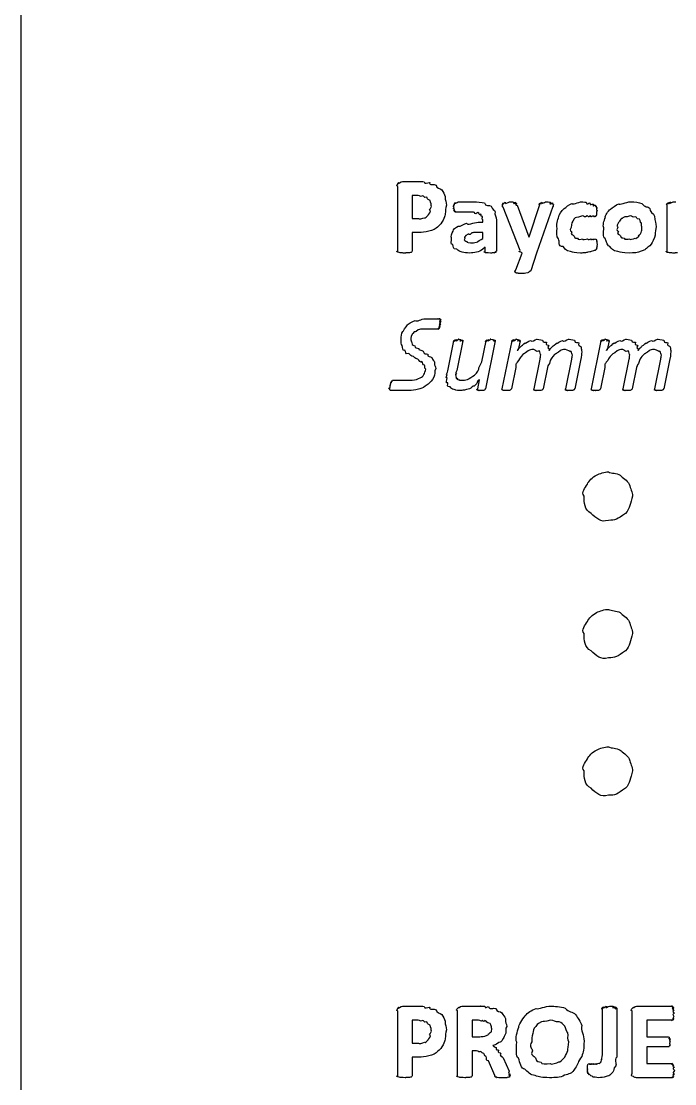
# Model space of a CAD drawing. Header units: millimetres. Extents: x 0 to 216, y 0 to 279.
# Drawn here: x 0 to 22.51, y 104.81 to 141.43 of the extents above; entities that cross this region are included whole.
import ezdxf

# ---------------------------------------------------------------- set-up
doc = ezdxf.new("R2010")
doc.units = ezdxf.units.MM
doc.layers.get('0').update_dxf_attribs({"linetype": 'CONTINUOUS'})

msp = doc.modelspace()

# ---------------------------------------------------------------- linework, layer by layer
at = {"color": 7}
msp.add_line((0, 0), (0, 279.4), dxfattribs=at)
at = {"color": 0}
for p, q in [((13.1355, 135.909), (13.7142, 135.909)), ((12.9646, 133.517), (12.9646, 135.733)), ((13.6756, 135.424), (13.4662, 135.424)), ((13.4662, 135.424), (13.4662, 134.63)), ((22.2457, 133.511), (22.2457, 135.132)), ((14.1277, 135.044), (14.1277, 135.044)), ((14.6458, 135.088), (14.6458, 135.088)), ((17.1827, 133.522), (16.5985, 135.021)), ((17.0835, 135.088), (17.4859, 133.996)), ((17.4914, 133.996), (17.8552, 135.11)), ((18.3128, 135.038), (17.7505, 133.44)), ((13.4662, 134.63), (13.6867, 134.63)), ((15.7358, 134.498), (15.9012, 134.498)), ((15.9012, 134.498), (15.9012, 134.586)), ((16.3697, 134.575), (16.3697, 133.506)), ((13.6701, 134.145), (13.4662, 134.145)), ((13.4662, 134.145), (13.4662, 133.506)), ((15.9012, 134.145), (15.7193, 134.145)), ((15.9012, 133.936), (15.9012, 134.145)), ((21.3789, 134.322), (21.3789, 134.322)), ((21.8695, 134.338), (21.8695, 134.338)), ((17.4859, 133.996), (17.4914, 133.996)), ((19.8355, 133.737), (19.8355, 133.737)), ((15.9728, 133.511), (15.9728, 133.644)), ((17.0284, 132.861), (17.2544, 133.44)), ((17.7505, 133.44), (17.5466, 132.828)), ((14.4584, 131.09), (14.4584, 131.09)), ((14.6954, 129.376), (14.8939, 130.412)), ((15.208, 130.412), (15.0041, 129.387)), ((15.864, 129.684), (16.0073, 130.412)), ((16.3215, 130.412), (15.9907, 128.758)), ((16.5681, 128.758), (16.9044, 130.412)), ((17.18, 130.412), (17.1138, 130.098)), ((19.6357, 128.758), (19.9719, 130.412)), ((20.2475, 130.412), (20.1814, 130.098)), ((17.6596, 128.758), (17.869, 129.778)), ((18.7565, 128.758), (18.9604, 129.778)), ((19.2746, 129.789), (19.0652, 128.758)), ((20.7271, 128.758), (20.9365, 129.778)), ((21.824, 128.758), (22.0279, 129.778)), ((22.3421, 129.789), (22.1327, 128.758)), ((17.0312, 129.497), (16.8824, 128.758)), ((18.1226, 129.497), (17.9737, 128.758)), ((20.0987, 129.497), (19.9499, 128.758)), ((21.1901, 129.497), (21.0413, 128.758)), ((15.7207, 128.758), (15.7813, 129.073)), ((20.2241, 125.895), (20.2241, 125.895)), ((20.2241, 121.158), (20.2241, 121.158)), ((20.2241, 116.421), (20.2241, 116.421)), ((12.9646, 105.095), (12.9646, 107.311)), ((13.1355, 107.487), (13.7142, 107.487)), ((15.0289, 105.095), (15.0289, 107.327)), ((15.1777, 107.487), (15.8116, 107.487)), ((20.0174, 105.8), (20.0174, 107.415)), ((20.5135, 107.41), (20.5135, 105.729)), ((21.0426, 105.178), (21.0426, 107.327)), ((21.1915, 107.487), (22.4152, 107.487)), ((13.6756, 107.002), (13.4662, 107.002)), ((13.4662, 107.002), (13.4662, 106.208)), ((15.751, 107.002), (15.5305, 107.002)), ((15.5305, 107.002), (15.5305, 106.429)), ((22.4152, 107.002), (21.5442, 107.002)), ((21.5442, 107.002), (21.5442, 106.429)), ((14.1277, 106.621), (14.1277, 106.621)), ((14.6458, 106.666), (14.6458, 106.666)), ((16.2085, 106.721), (16.2085, 106.721)), ((13.4662, 106.208), (13.6867, 106.208)), ((15.5305, 106.429), (15.7841, 106.429)), ((18.8598, 106.252), (18.8598, 106.252)), ((19.3835, 106.28), (19.3835, 106.28)), ((21.5442, 106.429), (22.2829, 106.429)), ((15.6848, 105.944), (15.5305, 105.944)), ((15.5305, 105.944), (15.5305, 105.089)), ((22.2829, 106.076), (21.5442, 106.076)), ((21.5442, 106.076), (21.5442, 105.503)), ((13.6701, 105.723), (13.4662, 105.723)), ((13.4662, 105.723), (13.4662, 105.084)), ((16.3132, 105.095), (16.0927, 105.596)), ((16.5943, 105.707), (16.8038, 105.243)), ((21.5442, 105.503), (22.4262, 105.503)), ((22.4978, 105.26), (22.4978, 105.26)), ((16.8479, 105.089), (16.8479, 105.089)), ((22.4262, 105.018), (21.1915, 105.018))]:
    msp.add_line(p, q, dxfattribs=at)
for points in [[(12.9646, 135.733), (12.8764, 135.733), (12.9784, 135.835), (13.0087, 135.865)], [(13.0087, 135.865), (12.9384, 135.791), (13.0831, 135.909), (13.1355, 135.909)], [(13.7142, 135.909), (13.6701, 135.909), (13.8272, 135.905), (13.8796, 135.898)], [(13.8796, 135.898), (13.8906, 135.78), (13.9926, 135.884), (14.067, 135.871)], [(14.067, 135.871), (14.0367, 135.751), (14.2131, 135.826), (14.2875, 135.782)], [(14.2875, 135.782), (14.3054, 135.662), (14.428, 135.683), (14.4804, 135.617)], [(14.4804, 135.617), (14.53, 135.53), (14.5755, 135.474), (14.6017, 135.386)], [(13.8245, 135.413), (13.7542, 135.35), (13.7267, 135.424), (13.6756, 135.424)], [(13.9678, 135.363), (13.8534, 135.336), (13.8755, 135.405), (13.8245, 135.413)], [(14.0781, 135.248), (13.9416, 135.287), (14.0119, 135.341), (13.9678, 135.363)], [(14.1277, 135.044), (14.1222, 135.063), (14.1111, 135.195), (14.0781, 135.248)], [(14.6017, 135.386), (14.5852, 135.237), (14.6458, 135.198), (14.6458, 135.088)], [(14.9255, 135.121), (14.8539, 135.052), (14.9435, 135.161), (14.9586, 135.176)], [(14.9586, 135.176), (14.8869, 135.085), (15.0082, 135.203), (15.0523, 135.203)], [(15.0523, 135.203), (15.0923, 135.203), (15.1474, 135.203), (15.2067, 135.203)], [(15.2067, 135.203), (15.2135, 135.203), (15.3348, 135.203), (15.4051, 135.203)], [(15.4051, 135.203), (15.4712, 135.203), (15.5456, 135.203), (15.62, 135.203)], [(15.62, 135.203), (15.6766, 135.203), (15.864, 135.19), (15.9563, 135.165)], [(15.9563, 135.165), (15.9811, 135.038), (16.1286, 135.106), (16.1878, 135.055)], [(16.5764, 135.115), (16.5613, 135.049), (16.5833, 135.154), (16.5985, 135.165)], [(16.5985, 135.165), (16.5902, 135.074), (16.6371, 135.188), (16.6701, 135.193)], [(16.6701, 135.193), (16.6605, 135.085), (16.7556, 135.203), (16.819, 135.203)], [(16.819, 135.203), (16.7749, 135.203), (16.9127, 135.201), (16.9458, 135.198)], [(16.9458, 135.198), (16.9581, 135.082), (17.0022, 135.194), (17.0174, 135.187)], [(17.0174, 135.187), (16.9912, 135.067), (17.0477, 135.168), (17.056, 135.154)], [(17.056, 135.154), (17.0091, 135.038), (17.0753, 135.117), (17.0835, 135.088)], [(17.8552, 135.11), (17.7739, 135.056), (17.8718, 135.162), (17.8828, 135.17)], [(17.8828, 135.17), (17.796, 135.074), (17.9117, 135.188), (17.9379, 135.193)], [(17.9379, 135.193), (17.8511, 135.085), (18.0165, 135.203), (18.0867, 135.203)], [(18.0867, 135.203), (18.0937, 135.203), (18.1874, 135.199), (18.2246, 135.193)], [(18.2246, 135.193), (18.1667, 135.074), (18.2866, 135.179), (18.3017, 135.165)], [(18.3017, 135.165), (18.3183, 135.049), (18.3293, 135.137), (18.3293, 135.115)], [(18.6945, 134.977), (18.7634, 135.012), (18.8612, 135.111), (18.9646, 135.148)], [(18.9646, 135.148), (18.9701, 135.085), (19.1809, 135.203), (19.3063, 135.203)], [(19.3063, 135.203), (19.2636, 135.203), (19.4069, 135.199), (19.4551, 135.193)], [(19.4551, 135.193), (19.4772, 135.071), (19.5461, 135.176), (19.5874, 135.165)], [(19.5874, 135.165), (19.5612, 135.049), (19.6701, 135.14), (19.7032, 135.126)], [(19.7032, 135.126), (19.6315, 135.019), (19.7638, 135.099), (19.7749, 135.088)], [(20.293, 134.955), (20.3647, 134.997), (20.4652, 135.093), (20.5796, 135.137)], [(20.5796, 135.137), (20.5962, 135.085), (20.8332, 135.203), (20.9875, 135.203)], [(20.9875, 135.203), (21.1364, 135.203), (21.2687, 135.183), (21.3789, 135.143)], [(21.3789, 135.143), (21.4781, 135.008), (21.5842, 135.05), (21.6545, 134.977)], [(22.2457, 135.132), (22.1657, 135.049), (22.2484, 135.151), (22.2567, 135.159)], [(22.2567, 135.159), (22.1809, 135.067), (22.2746, 135.177), (22.2898, 135.181)], [(22.2898, 135.181), (22.214, 135.078), (22.3297, 135.194), (22.3559, 135.198)], [(22.3559, 135.198), (22.265, 135.085), (22.4124, 135.203), (22.4496, 135.203)], [(22.4496, 135.203), (22.4607, 135.203), (22.5227, 135.201), (22.5488, 135.198)], [(14.0174, 134.746), (13.9678, 134.699), (14.0808, 134.826), (14.1001, 134.878)], [(14.1001, 134.878), (14.0036, 134.92), (14.1277, 134.984), (14.1277, 135.044)], [(14.6458, 135.088), (14.5852, 134.857), (14.6237, 134.802), (14.5796, 134.685)], [(14.9145, 135.033), (14.8387, 135.008), (14.9173, 135.099), (14.9255, 135.121)], [(14.92, 134.955), (14.8387, 134.942), (14.9145, 135.002), (14.9145, 135.033)], [(14.9365, 134.9), (14.8456, 134.898), (14.9228, 134.933), (14.92, 134.955)], [(14.9641, 134.862), (14.8608, 134.869), (14.9435, 134.885), (14.9365, 134.9)], [(15.0027, 134.851), (14.8828, 134.851), (14.9751, 134.854), (14.9641, 134.862)], [(15.0799, 134.851), (15.033, 134.851), (15.0206, 134.851), (15.0027, 134.851)], [(15.2011, 134.851), (15.0992, 134.851), (15.1129, 134.851), (15.0799, 134.851)], [(15.3665, 134.851), (15.1956, 134.851), (15.248, 134.851), (15.2011, 134.851)], [(15.5815, 134.851), (15.4382, 134.851), (15.4285, 134.851), (15.3665, 134.851)], [(15.7303, 134.834), (15.5774, 134.732), (15.6393, 134.851), (15.5815, 134.851)], [(15.8295, 134.784), (15.7758, 134.71), (15.7703, 134.823), (15.7303, 134.834)], [(15.8846, 134.702), (15.8268, 134.666), (15.8543, 134.763), (15.8295, 134.784)], [(16.1878, 135.055), (16.2209, 134.935), (16.2953, 134.936), (16.3256, 134.856)], [(16.3256, 134.856), (16.2788, 134.776), (16.3697, 134.685), (16.3697, 134.575)], [(16.5985, 135.021), (16.5613, 135.005), (16.5764, 135.093), (16.5764, 135.115)], [(18.3293, 135.115), (18.3183, 135.005), (18.3238, 135.067), (18.3128, 135.038)], [(18.5181, 134.696), (18.496, 134.743), (18.6201, 134.903), (18.6945, 134.977)], [(19.7749, 135.088), (19.7749, 134.997), (19.7983, 135.066), (19.8024, 135.055)], [(19.8024, 135.055), (19.7859, 134.979), (19.8148, 135.035), (19.8189, 135.021)], [(19.8189, 135.021), (19.7928, 134.953), (19.8245, 134.994), (19.8245, 134.972)], [(19.8245, 134.972), (19.7969, 134.913), (19.83, 134.929), (19.83, 134.9)], [(19.83, 134.9), (19.7969, 134.818), (19.8217, 134.786), (19.8079, 134.757)], [(20.1166, 134.669), (20.0918, 134.725), (20.2158, 134.878), (20.293, 134.955)], [(21.6545, 134.977), (21.6214, 134.862), (21.7813, 134.813), (21.8143, 134.707)], [(13.6867, 134.63), (13.6729, 134.586), (13.8327, 134.638), (13.8851, 134.658)], [(13.8851, 134.658), (13.8975, 134.626), (13.9843, 134.709), (14.0174, 134.746)], [(14.5796, 134.685), (14.4997, 134.505), (14.4763, 134.468), (14.3922, 134.388)], [(15.0523, 134.366), (15.1253, 134.335), (15.2246, 134.443), (15.339, 134.465)], [(15.339, 134.465), (15.3527, 134.379), (15.5842, 134.498), (15.7358, 134.498)], [(15.9012, 134.586), (15.8488, 134.6), (15.8957, 134.669), (15.8846, 134.702)], [(18.4574, 134.294), (18.4106, 134.399), (18.4767, 134.582), (18.5181, 134.696)], [(19.0417, 134.614), (18.9701, 134.509), (18.9425, 134.45), (18.9425, 134.322)], [(19.3284, 134.718), (19.1024, 134.644), (19.1079, 134.682), (19.0417, 134.614)], [(19.4882, 134.718), (19.4069, 134.644), (19.3904, 134.718), (19.3284, 134.718)], [(19.6095, 134.718), (19.4992, 134.644), (19.5351, 134.718), (19.4882, 134.718)], [(19.6922, 134.718), (19.5654, 134.644), (19.6426, 134.718), (19.6095, 134.718)], [(19.7638, 134.718), (19.7308, 134.644), (19.717, 134.718), (19.6922, 134.718)], [(19.8079, 134.757), (19.7707, 134.644), (19.7817, 134.718), (19.7638, 134.718)], [(20.0615, 134.305), (20.0146, 134.384), (20.0794, 134.559), (20.1166, 134.669)], [(20.5741, 134.487), (20.4597, 134.324), (20.5521, 134.384), (20.5521, 134.322)], [(20.6513, 134.608), (20.6099, 134.538), (20.592, 134.534), (20.5741, 134.487)], [(20.7836, 134.691), (20.6802, 134.608), (20.6871, 134.644), (20.6513, 134.608)], [(20.971, 134.718), (20.7863, 134.644), (20.8387, 134.709), (20.7836, 134.691)], [(21.1639, 134.685), (21.0509, 134.644), (21.0482, 134.718), (20.971, 134.718)], [(21.2907, 134.603), (21.1584, 134.604), (21.219, 134.666), (21.1639, 134.685)], [(21.3568, 134.476), (21.3376, 134.416), (21.3238, 134.57), (21.2907, 134.603)], [(21.3789, 134.322), (21.3637, 134.317), (21.3706, 134.428), (21.3568, 134.476)], [(21.8143, 134.707), (21.8088, 134.531), (21.8695, 134.477), (21.8695, 134.338)], [(14.0891, 134.206), (13.8603, 134.145), (13.8314, 134.145), (13.6701, 134.145)], [(14.3922, 134.388), (14.2172, 134.229), (14.2103, 134.25), (14.0891, 134.206)], [(14.8208, 133.958), (14.7767, 133.993), (14.8387, 134.129), (14.8759, 134.195)], [(14.8759, 134.195), (14.8539, 134.247), (14.9751, 134.322), (15.0523, 134.366)], [(15.3114, 134.035), (15.2067, 133.931), (15.2893, 133.987), (15.2893, 133.958)], [(15.3886, 134.095), (15.2397, 133.98), (15.3293, 134.06), (15.3114, 134.035)], [(15.5208, 134.134), (15.423, 134.013), (15.4216, 134.113), (15.3886, 134.095)], [(15.7193, 134.145), (15.5333, 134.145), (15.576, 134.141), (15.5208, 134.134)], [(18.507, 133.93), (18.4106, 133.991), (18.4574, 134.158), (18.4574, 134.294)], [(18.9425, 134.322), (18.8516, 134.196), (18.9494, 134.196), (18.9646, 134.145)], [(18.9646, 134.145), (18.8847, 134.097), (19.0087, 134.057), (19.0417, 134.024)], [(20.1111, 133.936), (20.0146, 133.998), (20.0615, 134.168), (20.0615, 134.305)], [(20.5521, 134.322), (20.4597, 134.207), (20.5576, 134.213), (20.5686, 134.162)], [(20.5686, 134.162), (20.4859, 134.108), (20.6044, 134.071), (20.6347, 134.035)], [(20.6347, 134.035), (20.6651, 133.92), (20.7091, 133.974), (20.7615, 133.952)], [(21.1474, 133.952), (21.1474, 133.916), (21.2466, 133.996), (21.2797, 134.029)], [(21.2797, 134.029), (21.2135, 133.983), (21.3362, 134.102), (21.3513, 134.151)], [(21.3513, 134.151), (21.3637, 134.2), (21.3789, 134.258), (21.3789, 134.322)], [(21.8695, 134.338), (21.8088, 134.141), (21.8502, 134.084), (21.8143, 133.974)], [(14.8649, 133.732), (14.7767, 133.696), (14.8208, 133.87), (14.8208, 133.958)], [(14.9972, 133.572), (14.8387, 133.572), (14.898, 133.668), (14.8649, 133.732)], [(15.2893, 133.958), (15.2067, 133.85), (15.3114, 133.865), (15.3555, 133.836)], [(15.3555, 133.836), (15.2949, 133.792), (15.4616, 133.792), (15.5429, 133.792)], [(15.5429, 133.792), (15.5594, 133.792), (15.6697, 133.803), (15.7248, 133.826)], [(15.7248, 133.826), (15.6724, 133.839), (15.8419, 133.887), (15.9012, 133.936)], [(18.6614, 133.66), (18.4809, 133.66), (18.5429, 133.823), (18.507, 133.93)], [(18.915, 133.495), (18.7344, 133.513), (18.7303, 133.586), (18.6614, 133.66)], [(19.0417, 134.024), (19.0693, 133.914), (19.1148, 133.965), (19.163, 133.947)], [(19.163, 133.947), (19.1644, 133.881), (19.2677, 133.925), (19.3339, 133.925)], [(19.3339, 133.925), (19.2967, 133.881), (19.4565, 133.925), (19.5048, 133.925)], [(19.5048, 133.925), (19.5103, 133.881), (19.593, 133.925), (19.626, 133.925)], [(19.626, 133.925), (19.5792, 133.881), (19.6922, 133.925), (19.7142, 133.925)], [(19.7142, 133.925), (19.6274, 133.881), (19.7597, 133.925), (19.7749, 133.925)], [(19.7749, 133.925), (19.7707, 133.881), (19.7942, 133.92), (19.8024, 133.914)], [(19.8024, 133.914), (19.7886, 133.87), (19.8203, 133.9), (19.8245, 133.886)], [(19.8245, 133.886), (19.7969, 133.839), (19.83, 133.85), (19.83, 133.826)], [(19.83, 133.666), (19.7969, 133.572), (19.8272, 133.63), (19.8245, 133.616)], [(19.83, 133.826), (19.7997, 133.792), (19.8355, 133.773), (19.8355, 133.737)], [(19.8355, 133.737), (19.7997, 133.608), (19.8327, 133.683), (19.83, 133.666)], [(20.2765, 133.666), (20.202, 133.663), (20.1469, 133.828), (20.1111, 133.936)], [(20.5521, 133.495), (20.3495, 133.517), (20.3495, 133.591), (20.2765, 133.666)], [(20.7615, 133.952), (20.7725, 133.881), (20.8828, 133.925), (20.96, 133.925)], [(20.96, 133.925), (20.9228, 133.881), (21.095, 133.933), (21.1474, 133.952)], [(21.6435, 133.688), (21.4629, 133.528), (21.4685, 133.55), (21.3513, 133.506)], [(21.8143, 133.974), (21.7344, 133.803), (21.7206, 133.768), (21.6435, 133.688)], [(12.9756, 133.484), (12.8764, 133.479), (12.9646, 133.506), (12.9646, 133.517)], [(13.0197, 133.461), (12.8943, 133.461), (12.9866, 133.475), (12.9756, 133.484)], [(13.0914, 133.445), (13.0487, 133.446), (13.0376, 133.453), (13.0197, 133.461)], [(13.2182, 133.44), (13.1107, 133.44), (13.1244, 133.441), (13.0914, 133.445)], [(13.3339, 133.445), (13.2099, 133.44), (13.265, 133.44), (13.2182, 133.44)], [(13.4111, 133.456), (13.3904, 133.446), (13.367, 133.448), (13.3339, 133.445)], [(13.4497, 133.478), (13.4276, 133.458), (13.429, 133.463), (13.4111, 133.456)], [(13.4662, 133.506), (13.4455, 133.473), (13.4607, 133.485), (13.4497, 133.478)], [(15.1901, 133.473), (15.0661, 133.484), (15.0523, 133.528), (14.9972, 133.572)], [(15.4382, 133.44), (15.3348, 133.44), (15.2673, 133.451), (15.1901, 133.473)], [(15.7358, 133.484), (15.5333, 133.44), (15.5484, 133.44), (15.4382, 133.44)], [(15.9728, 133.644), (15.8268, 133.502), (15.824, 133.517), (15.7358, 133.484)], [(15.9894, 133.467), (15.897, 133.469), (15.9728, 133.492), (15.9728, 133.511)], [(16.0445, 133.445), (15.9191, 133.446), (16.0004, 133.456), (15.9894, 133.467)], [(16.1658, 133.44), (16.0886, 133.44), (16.0693, 133.441), (16.0445, 133.445)], [(16.287, 133.445), (16.1988, 133.44), (16.2209, 133.44), (16.1658, 133.44)], [(16.3477, 133.461), (16.254, 133.446), (16.316, 133.448), (16.287, 133.445)], [(16.3697, 133.506), (16.2788, 133.464), (16.3614, 133.473), (16.3477, 133.461)], [(17.2103, 133.473), (17.0863, 133.475), (17.1855, 133.503), (17.1827, 133.522)], [(17.2544, 133.44), (17.2338, 133.446), (17.2241, 133.458), (17.2103, 133.473)], [(19.2622, 133.44), (19.05, 133.44), (19.0142, 133.458), (18.915, 133.495)], [(19.4331, 133.451), (19.3587, 133.44), (19.3201, 133.44), (19.2622, 133.44)], [(19.5819, 133.478), (19.4689, 133.453), (19.4882, 133.458), (19.4331, 133.451)], [(19.7087, 133.517), (19.5612, 133.475), (19.6288, 133.489), (19.5819, 133.478)], [(19.7859, 133.555), (19.7528, 133.506), (19.7445, 133.531), (19.7087, 133.517)], [(19.8134, 133.583), (19.7817, 133.528), (19.7997, 133.566), (19.7859, 133.555)], [(19.8245, 133.616), (19.7928, 133.546), (19.8203, 133.594), (19.8134, 133.583)], [(20.9434, 133.44), (20.6871, 133.44), (20.6623, 133.458), (20.5521, 133.495)], [(21.3513, 133.506), (21.2314, 133.44), (21.1005, 133.44), (20.9434, 133.44)], [(22.2567, 133.478), (22.1657, 133.475), (22.2457, 133.5), (22.2457, 133.511)], [(22.2953, 133.456), (22.1809, 133.458), (22.2636, 133.47), (22.2567, 133.478)], [(22.3669, 133.445), (22.3352, 133.446), (22.3132, 133.452), (22.2953, 133.456)], [(22.4882, 133.44), (22.3973, 133.44), (22.4, 133.441), (22.3669, 133.445)], [(22.5985, 133.445), (22.4896, 133.44), (22.5323, 133.44), (22.4882, 133.44)], [(17.0174, 132.806), (16.9733, 132.798), (17.0202, 132.839), (17.0284, 132.861)], [(17.0394, 132.762), (16.9733, 132.764), (17.0174, 132.788), (17.0174, 132.806)], [(17.1111, 132.74), (17.0064, 132.742), (17.0574, 132.751), (17.0394, 132.762)], [(17.2324, 132.734), (17.0642, 132.734), (17.14, 132.737), (17.1111, 132.74)], [(17.4529, 132.756), (17.3288, 132.734), (17.3275, 132.734), (17.2324, 132.734)], [(17.5466, 132.828), (17.4322, 132.764), (17.5038, 132.771), (17.4529, 132.756)], [(13.3064, 130.963), (13.2953, 130.981), (13.4676, 131.08), (13.5709, 131.118)], [(13.5709, 131.118), (13.6178, 131.054), (13.7873, 131.173), (13.9127, 131.173)], [(13.9127, 131.173), (13.9237, 131.173), (14.034, 131.173), (14.0891, 131.173)], [(14.0891, 131.173), (14.034, 131.173), (14.1938, 131.173), (14.2379, 131.173)], [(14.2379, 131.173), (14.2434, 131.173), (14.3261, 131.173), (14.3591, 131.173)], [(14.3591, 131.173), (14.3095, 131.173), (14.4143, 131.173), (14.4253, 131.173)], [(14.4253, 131.173), (14.3316, 131.173), (14.4432, 131.163), (14.4473, 131.145)], [(14.4473, 131.145), (14.3426, 131.021), (14.4584, 131.112), (14.4584, 131.09)], [(13.0803, 130.467), (13.0707, 130.562), (13.0996, 130.652), (13.141, 130.737)], [(13.141, 130.737), (13.152, 130.735), (13.236, 130.9), (13.3064, 130.963)], [(13.6756, 130.792), (13.5296, 130.666), (13.5723, 130.75), (13.5323, 130.721)], [(13.8686, 130.82), (13.7583, 130.82), (13.7308, 130.81), (13.6756, 130.792)], [(14.0615, 130.82), (13.9044, 130.82), (13.9416, 130.82), (13.8686, 130.82)], [(14.2103, 130.82), (14.1359, 130.82), (14.1194, 130.82), (14.0615, 130.82)], [(14.3095, 130.82), (14.2172, 130.82), (14.2503, 130.82), (14.2103, 130.82)], [(14.3702, 130.82), (14.2682, 130.82), (14.3343, 130.82), (14.3095, 130.82)], [(14.3977, 130.831), (14.2944, 130.82), (14.3812, 130.82), (14.3702, 130.82)], [(14.4198, 130.87), (14.3095, 130.838), (14.4046, 130.842), (14.3977, 130.831)], [(14.4363, 130.925), (14.3233, 130.871), (14.4267, 130.888), (14.4198, 130.87)], [(14.4473, 130.985), (14.3316, 130.911), (14.4391, 130.947), (14.4363, 130.925)], [(14.4529, 131.04), (14.3385, 130.952), (14.4501, 131.007), (14.4473, 130.985)], [(14.4584, 131.09), (14.3426, 130.985), (14.4556, 131.058), (14.4529, 131.04)], [(13.1189, 130.252), (13.0707, 130.269), (13.0803, 130.386), (13.0803, 130.467)], [(13.4497, 130.616), (13.4166, 130.525), (13.4221, 130.535), (13.4221, 130.495)], [(13.4221, 130.495), (13.4166, 130.43), (13.4331, 130.391), (13.4552, 130.351)], [(13.5323, 130.721), (13.4524, 130.606), (13.4676, 130.656), (13.4497, 130.616)], [(14.8939, 130.412), (14.8676, 130.32), (14.9007, 130.426), (14.9049, 130.434)], [(14.9049, 130.434), (14.8787, 130.335), (14.9214, 130.447), (14.9324, 130.451)], [(14.9324, 130.451), (14.9049, 130.346), (14.9655, 130.462), (14.9876, 130.462)], [(14.9876, 130.462), (14.949, 130.349), (15.0344, 130.467), (15.0647, 130.467)], [(15.0647, 130.467), (15.0068, 130.467), (15.1171, 130.464), (15.1364, 130.462)], [(15.1364, 130.462), (15.0482, 130.346), (15.1749, 130.458), (15.186, 130.451)], [(15.186, 130.451), (15.1874, 130.335), (15.2039, 130.441), (15.208, 130.434)], [(15.208, 130.434), (15.1942, 130.32), (15.2108, 130.419), (15.208, 130.412)], [(16.0073, 130.412), (15.9591, 130.32), (16.01, 130.426), (16.0183, 130.434)], [(16.0183, 130.434), (15.9742, 130.335), (16.0348, 130.447), (16.0459, 130.451)], [(16.0459, 130.451), (15.999, 130.346), (16.0789, 130.462), (16.101, 130.462)], [(16.101, 130.462), (16.0431, 130.349), (16.1478, 130.467), (16.1782, 130.467)], [(16.1782, 130.467), (16.1024, 130.467), (16.2305, 130.464), (16.2498, 130.462)], [(16.2498, 130.462), (16.2609, 130.346), (16.2884, 130.458), (16.2994, 130.451)], [(16.2994, 130.451), (16.2829, 130.335), (16.3173, 130.441), (16.3215, 130.434)], [(16.3215, 130.434), (16.2898, 130.32), (16.3242, 130.419), (16.3215, 130.412)], [(16.9044, 130.412), (16.8686, 130.32), (16.9058, 130.426), (16.9099, 130.434)], [(16.9099, 130.434), (16.8796, 130.335), (16.9265, 130.447), (16.9375, 130.451)], [(16.9375, 130.451), (16.9058, 130.346), (16.9664, 130.462), (16.9816, 130.462)], [(16.9816, 130.462), (16.9388, 130.349), (17.0215, 130.467), (17.0477, 130.467)], [(17.0477, 130.467), (16.994, 130.467), (17.1001, 130.464), (17.1194, 130.462)], [(17.1194, 130.462), (17.0312, 130.346), (17.1497, 130.458), (17.1579, 130.451)], [(17.1579, 130.451), (17.1662, 130.335), (17.1745, 130.441), (17.1745, 130.434)], [(17.1745, 130.434), (17.1704, 130.32), (17.18, 130.419), (17.18, 130.412)], [(17.3564, 130.34), (17.3468, 130.302), (17.4777, 130.406), (17.5438, 130.429)], [(17.5438, 130.429), (17.6003, 130.349), (17.683, 130.467), (17.7533, 130.467)], [(17.7533, 130.467), (17.7478, 130.467), (17.8966, 130.458), (17.9517, 130.44)], [(17.9517, 130.44), (17.9751, 130.313), (18.0523, 130.395), (18.0895, 130.362)], [(18.4533, 130.34), (18.4313, 130.302), (18.5746, 130.406), (18.6407, 130.429)], [(18.6407, 130.429), (18.6807, 130.349), (18.7744, 130.467), (18.8447, 130.467)], [(18.8447, 130.467), (18.8391, 130.467), (19.0045, 130.456), (19.0596, 130.434)], [(19.0596, 130.434), (19.0707, 130.304), (19.1657, 130.38), (19.203, 130.34)], [(19.9719, 130.412), (19.9361, 130.32), (19.9733, 130.426), (19.9774, 130.434)], [(19.9774, 130.434), (19.9471, 130.335), (19.994, 130.447), (20.005, 130.451)], [(20.005, 130.451), (19.9733, 130.346), (20.0339, 130.462), (20.0491, 130.462)], [(20.0491, 130.462), (20.0063, 130.349), (20.089, 130.467), (20.1152, 130.467)], [(20.1152, 130.467), (20.0615, 130.467), (20.1676, 130.464), (20.1869, 130.462)], [(20.1869, 130.462), (20.0987, 130.346), (20.2172, 130.458), (20.2255, 130.451)], [(20.2255, 130.451), (20.2337, 130.335), (20.242, 130.441), (20.242, 130.434)], [(20.242, 130.434), (20.2379, 130.32), (20.2475, 130.419), (20.2475, 130.412)], [(20.4239, 130.34), (20.4143, 130.302), (20.5452, 130.406), (20.6113, 130.429)], [(20.6113, 130.429), (20.6678, 130.349), (20.7505, 130.467), (20.8208, 130.467)], [(20.8208, 130.467), (20.8153, 130.467), (20.9641, 130.458), (21.0192, 130.44)], [(21.0192, 130.44), (21.0426, 130.313), (21.1198, 130.395), (21.157, 130.362)], [(21.5208, 130.34), (21.4988, 130.302), (21.6421, 130.406), (21.7083, 130.429)], [(21.7083, 130.429), (21.7482, 130.349), (21.8419, 130.467), (21.9122, 130.467)], [(21.9122, 130.467), (21.9067, 130.467), (22.072, 130.456), (22.1272, 130.434)], [(22.1272, 130.434), (22.1382, 130.304), (22.2333, 130.38), (22.2705, 130.34)], [(13.2126, 130.092), (13.1217, 130.029), (13.1437, 130.193), (13.1189, 130.252)], [(13.3505, 129.971), (13.1989, 129.938), (13.2526, 130.048), (13.2126, 130.092)], [(13.4552, 130.351), (13.4634, 130.231), (13.513, 130.274), (13.5544, 130.241)], [(13.5544, 130.241), (13.5447, 130.165), (13.6398, 130.176), (13.6922, 130.147)], [(13.6922, 130.147), (13.6481, 130.106), (13.7942, 130.087), (13.8465, 130.054)], [(13.8465, 130.054), (13.8686, 129.927), (13.9485, 129.99), (14.0009, 129.955)], [(17.1138, 130.098), (17.027, 130.026), (17.1607, 130.178), (17.202, 130.219)], [(17.202, 130.219), (17.2296, 130.227), (17.2972, 130.303), (17.3564, 130.34)], [(17.4611, 130.065), (17.2957, 129.934), (17.3371, 129.993), (17.2792, 129.938)], [(17.6541, 130.114), (17.5411, 130.114), (17.5273, 130.098), (17.4611, 130.065)], [(17.836, 130.065), (17.6926, 129.996), (17.7423, 130.114), (17.6541, 130.114)], [(17.8911, 129.933), (17.88, 129.93), (17.8718, 130.032), (17.836, 130.065)], [(18.0895, 130.362), (18.0482, 130.247), (18.1515, 130.291), (18.1667, 130.247)], [(18.1667, 130.247), (18.0812, 130.158), (18.1956, 130.153), (18.1997, 130.098)], [(18.1997, 130.098), (18.1115, 130.026), (18.2576, 130.178), (18.299, 130.219)], [(18.299, 130.219), (18.3128, 130.227), (18.394, 130.303), (18.4533, 130.34)], [(18.5581, 130.065), (18.3761, 129.934), (18.4285, 129.993), (18.3706, 129.938)], [(18.7454, 130.114), (18.6256, 130.114), (18.6242, 130.098), (18.5581, 130.065)], [(18.9273, 130.059), (18.8902, 129.996), (18.8336, 130.114), (18.7454, 130.114)], [(18.9825, 129.921), (18.9604, 129.927), (18.9632, 130.026), (18.9273, 130.059)], [(19.203, 130.34), (19.1437, 130.227), (19.265, 130.258), (19.2801, 130.203)], [(19.2801, 130.203), (19.2912, 130.121), (19.3022, 130.095), (19.3022, 130.037)], [(19.3022, 130.037), (19.2912, 129.901), (19.2994, 129.95), (19.2967, 129.91)], [(20.1814, 130.098), (20.0945, 130.026), (20.2282, 130.178), (20.2696, 130.219)], [(20.2696, 130.219), (20.2971, 130.227), (20.3647, 130.303), (20.4239, 130.34)], [(20.5286, 130.065), (20.3633, 129.934), (20.4046, 129.993), (20.3467, 129.938)], [(20.7216, 130.114), (20.6086, 130.114), (20.5948, 130.098), (20.5286, 130.065)], [(20.9035, 130.065), (20.7602, 129.996), (20.8098, 130.114), (20.7216, 130.114)], [(20.9586, 129.933), (20.9476, 129.93), (20.9393, 130.032), (20.9035, 130.065)], [(21.157, 130.362), (21.1157, 130.247), (21.219, 130.291), (21.2342, 130.247)], [(21.2342, 130.247), (21.1487, 130.158), (21.2631, 130.153), (21.2673, 130.098)], [(21.2673, 130.098), (21.1791, 130.026), (21.3251, 130.178), (21.3665, 130.219)], [(21.3665, 130.219), (21.3803, 130.227), (21.4616, 130.303), (21.5208, 130.34)], [(21.6256, 130.065), (21.4437, 129.934), (21.496, 129.993), (21.4381, 129.938)], [(21.813, 130.114), (21.6931, 130.114), (21.6917, 130.098), (21.6256, 130.065)], [(21.9949, 130.059), (21.9577, 129.996), (21.9012, 130.114), (21.813, 130.114)], [(22.05, 129.921), (22.0279, 129.927), (22.0307, 130.026), (21.9949, 130.059)], [(22.2705, 130.34), (22.2112, 130.227), (22.3325, 130.258), (22.3477, 130.203)], [(22.3477, 130.203), (22.3587, 130.121), (22.3697, 130.095), (22.3697, 130.037)], [(22.3697, 130.037), (22.3587, 129.901), (22.3669, 129.95), (22.3642, 129.91)], [(13.5048, 129.872), (13.4193, 129.868), (13.4014, 129.938), (13.3505, 129.971)], [(13.6591, 129.784), (13.5227, 129.806), (13.5558, 129.842), (13.5048, 129.872)], [(13.7914, 129.696), (13.7432, 129.632), (13.7101, 129.757), (13.6591, 129.784)], [(13.8906, 129.58), (13.8204, 129.566), (13.8314, 129.662), (13.7914, 129.696)], [(14.0009, 129.955), (13.9747, 129.857), (14.1015, 129.88), (14.1387, 129.833)], [(14.1387, 129.833), (14.169, 129.762), (14.2117, 129.731), (14.2379, 129.673)], [(14.2379, 129.673), (14.2214, 129.526), (14.2765, 129.544), (14.2765, 129.464)], [(15.7593, 129.431), (15.7234, 129.5), (15.8419, 129.592), (15.864, 129.684)], [(17.1304, 129.74), (16.9761, 129.555), (17.0532, 129.585), (17.0312, 129.497)], [(17.2792, 129.938), (17.1814, 129.824), (17.1745, 129.817), (17.1304, 129.74)], [(17.869, 129.778), (17.8718, 129.798), (17.8814, 129.829), (17.8856, 129.855)], [(17.8856, 129.855), (17.88, 129.853), (17.8911, 129.91), (17.8911, 129.933)], [(18.2218, 129.74), (18.1736, 129.555), (18.1446, 129.585), (18.1226, 129.497)], [(18.3706, 129.938), (18.2618, 129.824), (18.2659, 129.817), (18.2218, 129.74)], [(18.9604, 129.778), (18.9522, 129.798), (18.9728, 129.828), (18.977, 129.85)], [(18.977, 129.85), (18.9604, 129.846), (18.9825, 129.899), (18.9825, 129.921)], [(19.2967, 129.91), (19.2829, 129.824), (19.2857, 129.833), (19.2746, 129.789)], [(20.1979, 129.74), (20.0436, 129.555), (20.1208, 129.585), (20.0987, 129.497)], [(20.3467, 129.938), (20.2489, 129.824), (20.242, 129.817), (20.1979, 129.74)], [(20.9365, 129.778), (20.9393, 129.798), (20.9489, 129.829), (20.9531, 129.855)], [(20.9531, 129.855), (20.9476, 129.853), (20.9586, 129.91), (20.9586, 129.933)], [(21.2893, 129.74), (21.2411, 129.555), (21.2121, 129.585), (21.1901, 129.497)], [(21.4381, 129.938), (21.3293, 129.824), (21.3334, 129.817), (21.2893, 129.74)], [(22.0279, 129.778), (22.0197, 129.798), (22.0404, 129.828), (22.0445, 129.85)], [(22.0445, 129.85), (22.0279, 129.846), (22.05, 129.899), (22.05, 129.921)], [(22.3642, 129.91), (22.3504, 129.824), (22.3532, 129.833), (22.3421, 129.789)], [(13.7859, 129.166), (13.8245, 129.166), (13.8686, 129.243), (13.8906, 129.287)], [(13.9292, 129.436), (13.8713, 129.482), (13.9154, 129.538), (13.8906, 129.58)], [(13.8906, 129.287), (13.8713, 129.257), (13.9292, 129.384), (13.9292, 129.436)], [(14.2765, 129.464), (14.2214, 129.339), (14.2544, 129.257), (14.2103, 129.166)], [(14.6734, 129.255), (14.6072, 129.228), (14.6871, 129.334), (14.6954, 129.376)], [(14.9876, 129.315), (14.9228, 129.202), (14.982, 129.263), (14.982, 129.238)], [(15.0041, 129.387), (14.9297, 129.255), (14.9903, 129.34), (14.9876, 129.315)], [(15.6049, 129.232), (15.6325, 129.228), (15.7152, 129.354), (15.7593, 129.431)], [(12.7055, 128.874), (12.7069, 128.838), (12.7124, 128.916), (12.7165, 128.935)], [(12.7165, 128.935), (12.7179, 128.88), (12.7303, 128.976), (12.7386, 128.995)], [(12.7386, 128.995), (12.7331, 128.916), (12.7524, 129.028), (12.7606, 129.039)], [(12.7606, 129.039), (12.7468, 128.937), (12.7772, 129.056), (12.7882, 129.056)], [(12.7882, 129.056), (12.7799, 129.056), (12.835, 129.056), (12.8654, 129.056)], [(12.8654, 129.056), (12.8433, 129.056), (12.9384, 129.056), (12.9866, 129.056)], [(12.9866, 129.056), (12.9384, 129.056), (13.0886, 129.056), (13.152, 129.056)], [(13.152, 129.056), (13.1851, 129.056), (13.2953, 129.056), (13.3835, 129.056)], [(13.3835, 129.056), (13.3573, 129.056), (13.5434, 129.064), (13.6095, 129.084)], [(13.6095, 129.084), (13.6109, 129.096), (13.7377, 129.133), (13.7859, 129.166)], [(14.0174, 128.924), (13.8493, 128.783), (13.8383, 128.804), (13.7253, 128.764)], [(14.2103, 129.166), (14.1332, 129.037), (14.1015, 128.992), (14.0174, 128.924)], [(14.6678, 129.133), (14.5962, 129.147), (14.6692, 129.213), (14.6734, 129.255)], [(14.6899, 128.962), (14.5962, 128.927), (14.6678, 129.07), (14.6678, 129.133)], [(14.7671, 128.825), (14.6251, 128.825), (14.7037, 128.91), (14.6899, 128.962)], [(14.982, 129.238), (14.9228, 129.151), (14.9848, 129.188), (14.9931, 129.166)], [(14.9931, 129.166), (14.938, 129.107), (15.0124, 129.124), (15.0317, 129.106)], [(15.0317, 129.106), (14.9738, 129.074), (15.0757, 129.078), (15.1088, 129.067)], [(15.1088, 129.067), (15.0399, 129.056), (15.1805, 129.056), (15.2246, 129.056)], [(15.2246, 129.056), (15.2645, 129.056), (15.3513, 129.07), (15.4175, 129.1)], [(15.4175, 129.1), (15.401, 129.118), (15.5498, 129.177), (15.6049, 129.232)], [(15.6876, 128.946), (15.5842, 128.825), (15.5911, 128.866), (15.5333, 128.83)], [(15.7813, 129.073), (15.6724, 129.026), (15.7317, 128.99), (15.6876, 128.946)], [(12.6945, 128.77), (12.5788, 128.754), (12.6972, 128.789), (12.7, 128.808)], [(12.7165, 128.703), (12.6972, 128.703), (12.6945, 128.725), (12.6945, 128.77)], [(12.7, 128.808), (12.7, 128.794), (12.7014, 128.852), (12.7055, 128.874)], [(12.7992, 128.703), (12.7289, 128.703), (12.7345, 128.703), (12.7165, 128.703)], [(12.937, 128.703), (12.802, 128.703), (12.835, 128.703), (12.7992, 128.703)], [(13.1189, 128.703), (13.0307, 128.703), (12.9921, 128.703), (12.937, 128.703)], [(13.3449, 128.703), (13.1658, 128.703), (13.1878, 128.703), (13.1189, 128.703)], [(13.7253, 128.764), (13.5048, 128.703), (13.4841, 128.703), (13.3449, 128.703)], [(14.9104, 128.736), (14.8167, 128.747), (14.8029, 128.787), (14.7671, 128.825)], [(15.1309, 128.703), (14.9338, 128.703), (14.9683, 128.714), (14.9104, 128.736)], [(15.3403, 128.736), (15.2094, 128.703), (15.1997, 128.703), (15.1309, 128.703)], [(15.5333, 128.83), (15.4671, 128.75), (15.4092, 128.761), (15.3403, 128.736)], [(15.7207, 128.736), (15.6463, 128.732), (15.7165, 128.75), (15.7207, 128.758)], [(15.7372, 128.714), (15.6545, 128.717), (15.7234, 128.728), (15.7207, 128.736)], [(15.7758, 128.703), (15.6724, 128.706), (15.7482, 128.71), (15.7372, 128.714)], [(15.8419, 128.703), (15.7055, 128.703), (15.7937, 128.703), (15.7758, 128.703)], [(15.9081, 128.703), (15.875, 128.703), (15.8667, 128.703), (15.8419, 128.703)], [(15.9522, 128.714), (15.9108, 128.706), (15.926, 128.706), (15.9081, 128.703)], [(15.9797, 128.731), (15.9329, 128.717), (15.9632, 128.721), (15.9522, 128.714)], [(15.9907, 128.758), (15.948, 128.728), (15.9866, 128.738), (15.9797, 128.731)], [(16.5681, 128.731), (16.5268, 128.728), (16.5681, 128.747), (16.5681, 128.758)], [(16.5902, 128.714), (16.531, 128.717), (16.5709, 128.727), (16.5681, 128.731)], [(16.6343, 128.703), (16.553, 128.706), (16.6012, 128.71), (16.5902, 128.714)], [(16.7115, 128.703), (16.5902, 128.703), (16.6522, 128.703), (16.6343, 128.703)], [(16.7886, 128.703), (16.6522, 128.703), (16.7404, 128.703), (16.7115, 128.703)], [(16.8383, 128.714), (16.8135, 128.706), (16.8107, 128.706), (16.7886, 128.703)], [(16.8658, 128.731), (16.8396, 128.717), (16.852, 128.721), (16.8383, 128.714)], [(16.8824, 128.758), (16.8506, 128.728), (16.8727, 128.738), (16.8658, 128.731)], [(17.6651, 128.731), (17.6072, 128.728), (17.6596, 128.747), (17.6596, 128.758)], [(17.6816, 128.714), (17.6155, 128.717), (17.6678, 128.727), (17.6651, 128.731)], [(17.7257, 128.703), (17.6334, 128.706), (17.6926, 128.71), (17.6816, 128.714)], [(17.8029, 128.703), (17.6734, 128.703), (17.7478, 128.703), (17.7257, 128.703)], [(17.88, 128.703), (17.8497, 128.703), (17.8318, 128.703), (17.8029, 128.703)], [(17.9296, 128.714), (17.8938, 128.706), (17.9021, 128.706), (17.88, 128.703)], [(17.9627, 128.731), (17.92, 128.717), (17.9434, 128.721), (17.9296, 128.714)], [(17.9737, 128.758), (17.9352, 128.728), (17.9696, 128.738), (17.9627, 128.731)], [(18.7565, 128.731), (18.6876, 128.728), (18.7524, 128.747), (18.7565, 128.758)], [(18.7785, 128.714), (18.6958, 128.717), (18.7592, 128.727), (18.7565, 128.731)], [(18.8226, 128.703), (18.7179, 128.706), (18.7895, 128.71), (18.7785, 128.714)], [(18.8998, 128.703), (18.7579, 128.703), (18.8447, 128.703), (18.8226, 128.703)], [(18.9714, 128.703), (18.9343, 128.703), (18.9288, 128.703), (18.8998, 128.703)], [(19.0211, 128.714), (18.9742, 128.706), (18.9935, 128.706), (18.9714, 128.703)], [(19.0541, 128.731), (19.0004, 128.717), (19.0348, 128.721), (19.0211, 128.714)], [(19.0652, 128.758), (19.0155, 128.728), (19.061, 128.738), (19.0541, 128.731)], [(19.6357, 128.731), (19.5943, 128.728), (19.6357, 128.747), (19.6357, 128.758)], [(19.6577, 128.714), (19.5985, 128.717), (19.6384, 128.727), (19.6357, 128.731)], [(19.7018, 128.703), (19.6205, 128.706), (19.6687, 128.71), (19.6577, 128.714)], [(19.779, 128.703), (19.6577, 128.703), (19.7197, 128.703), (19.7018, 128.703)], [(19.8562, 128.703), (19.7197, 128.703), (19.8079, 128.703), (19.779, 128.703)], [(19.9058, 128.714), (19.881, 128.706), (19.8782, 128.706), (19.8562, 128.703)], [(19.9333, 128.731), (19.9071, 128.717), (19.9195, 128.721), (19.9058, 128.714)], [(19.9499, 128.758), (19.9182, 128.728), (19.9402, 128.738), (19.9333, 128.731)], [(20.7326, 128.731), (20.6747, 128.728), (20.7271, 128.747), (20.7271, 128.758)], [(20.7491, 128.714), (20.683, 128.717), (20.7353, 128.727), (20.7326, 128.731)], [(20.7932, 128.703), (20.7009, 128.706), (20.7602, 128.71), (20.7491, 128.714)], [(20.8704, 128.703), (20.7409, 128.703), (20.8153, 128.703), (20.7932, 128.703)], [(20.9476, 128.703), (20.9173, 128.703), (20.8993, 128.703), (20.8704, 128.703)], [(20.9972, 128.714), (20.9613, 128.706), (20.9696, 128.706), (20.9476, 128.703)], [(21.0302, 128.731), (20.9875, 128.717), (21.011, 128.721), (20.9972, 128.714)], [(21.0413, 128.758), (21.0027, 128.728), (21.0371, 128.738), (21.0302, 128.731)], [(21.824, 128.731), (21.7551, 128.728), (21.8199, 128.747), (21.824, 128.758)], [(21.846, 128.714), (21.7634, 128.717), (21.8267, 128.727), (21.824, 128.731)], [(21.8901, 128.703), (21.7854, 128.706), (21.8571, 128.71), (21.846, 128.714)], [(21.9673, 128.703), (21.8254, 128.703), (21.9122, 128.703), (21.8901, 128.703)], [(22.039, 128.703), (22.0018, 128.703), (21.9963, 128.703), (21.9673, 128.703)], [(22.0886, 128.714), (22.0417, 128.706), (22.061, 128.706), (22.039, 128.703)], [(22.1216, 128.731), (22.0679, 128.717), (22.1023, 128.721), (22.0886, 128.714)], [(22.1327, 128.758), (22.0831, 128.728), (22.1286, 128.738), (22.1216, 128.731)], [(19.4965, 125.476), (19.5419, 125.578), (19.6784, 125.714), (19.8107, 125.785)], [(19.8107, 125.785), (19.9278, 125.84), (20.0835, 125.895), (20.2241, 125.895)], [(20.2241, 125.895), (20.3247, 125.84), (20.4997, 125.858), (20.632, 125.785)], [(20.632, 125.785), (20.7064, 125.696), (20.8662, 125.611), (20.9407, 125.476)], [(19.3862, 125.063), (19.2732, 125.192), (19.4221, 125.344), (19.4965, 125.476)], [(20.9407, 125.476), (20.9751, 125.311), (21.0564, 125.206), (21.0564, 125.063)], [(19.6288, 124.467), (19.3918, 124.583), (19.3862, 124.831), (19.3862, 125.063)], [(21.0564, 125.063), (20.9751, 124.817), (20.9737, 124.633), (20.8084, 124.467)], [(20.2241, 124.225), (19.954, 124.138), (19.7942, 124.304), (19.6288, 124.467)], [(20.8084, 124.467), (20.53, 124.255), (20.4515, 124.225), (20.2241, 124.225)], [(19.4965, 120.74), (19.5419, 120.842), (19.6784, 120.978), (19.8107, 121.048)], [(19.8107, 121.048), (19.9278, 121.103), (20.0835, 121.158), (20.2241, 121.158)], [(20.2241, 121.158), (20.3247, 121.103), (20.4997, 121.121), (20.632, 121.048)], [(20.632, 121.048), (20.7064, 120.96), (20.8662, 120.875), (20.9407, 120.74)], [(19.3862, 120.326), (19.2732, 120.456), (19.4221, 120.607), (19.4965, 120.74)], [(20.9407, 120.74), (20.9751, 120.574), (21.0564, 120.469), (21.0564, 120.326)], [(19.6288, 119.731), (19.3918, 119.847), (19.3862, 120.095), (19.3862, 120.326)], [(21.0564, 120.326), (20.9751, 120.081), (20.9737, 119.896), (20.8084, 119.731)], [(20.2241, 119.488), (19.954, 119.402), (19.7942, 119.568), (19.6288, 119.731)], [(20.8084, 119.731), (20.53, 119.519), (20.4515, 119.488), (20.2241, 119.488)], [(19.4965, 116.002), (19.5419, 116.104), (19.6784, 116.24), (19.8107, 116.31)], [(19.8107, 116.31), (19.9278, 116.366), (20.0835, 116.421), (20.2241, 116.421)], [(20.2241, 116.421), (20.3247, 116.366), (20.4997, 116.384), (20.632, 116.31)], [(20.632, 116.31), (20.7064, 116.222), (20.8662, 116.137), (20.9407, 116.002)], [(19.3862, 115.588), (19.2732, 115.718), (19.4221, 115.87), (19.4965, 116.002)], [(20.9407, 116.002), (20.9751, 115.836), (21.0564, 115.732), (21.0564, 115.588)], [(19.6288, 114.993), (19.3918, 115.109), (19.3862, 115.357), (19.3862, 115.588)], [(21.0564, 115.588), (20.9751, 115.343), (20.9737, 115.159), (20.8084, 114.993)], [(20.2241, 114.751), (19.954, 114.664), (19.7942, 114.831), (19.6288, 114.993)], [(20.8084, 114.993), (20.53, 114.781), (20.4515, 114.751), (20.2241, 114.751)], [(12.9646, 107.311), (12.8764, 107.311), (12.9784, 107.413), (13.0087, 107.443)], [(13.0087, 107.443), (12.9384, 107.369), (13.0831, 107.487), (13.1355, 107.487)], [(13.7142, 107.487), (13.6701, 107.487), (13.8272, 107.483), (13.8796, 107.476)], [(13.8796, 107.476), (13.8906, 107.357), (13.9926, 107.462), (14.067, 107.448)], [(14.067, 107.448), (14.0367, 107.328), (14.2131, 107.404), (14.2875, 107.36)], [(14.2875, 107.36), (14.3054, 107.24), (14.428, 107.261), (14.4804, 107.195)], [(15.0289, 107.327), (14.9407, 107.322), (15.0427, 107.426), (15.073, 107.448)], [(15.073, 107.448), (14.9986, 107.369), (15.1364, 107.487), (15.1777, 107.487)], [(15.8116, 107.487), (15.7634, 107.487), (15.9301, 107.484), (15.9714, 107.482)], [(15.9714, 107.482), (15.9659, 107.366), (16.0541, 107.477), (16.0872, 107.471)], [(16.0872, 107.471), (16.0982, 107.346), (16.2746, 107.435), (16.3518, 107.399)], [(16.3518, 107.399), (16.3739, 107.273), (16.5006, 107.313), (16.5558, 107.255)], [(17.3605, 107.151), (17.4267, 107.255), (17.5824, 107.344), (17.7298, 107.399)], [(17.7298, 107.399), (17.8373, 107.369), (18.0468, 107.487), (18.2425, 107.487)], [(18.2425, 107.487), (18.3376, 107.487), (18.5925, 107.462), (18.7331, 107.415)], [(18.7331, 107.415), (18.8557, 107.273), (18.9949, 107.294), (19.0913, 107.195)], [(20.0174, 107.415), (19.9595, 107.333), (20.0201, 107.435), (20.0284, 107.443)], [(20.0284, 107.443), (19.9747, 107.351), (20.0477, 107.461), (20.067, 107.465)], [(20.067, 107.465), (20.0119, 107.362), (20.1111, 107.477), (20.1442, 107.482)], [(20.1442, 107.482), (20.078, 107.369), (20.2172, 107.487), (20.2654, 107.487)], [(20.2654, 107.487), (20.2902, 107.487), (20.3509, 107.484), (20.3812, 107.482)], [(20.3812, 107.482), (20.3536, 107.362), (20.4391, 107.472), (20.4584, 107.465)], [(20.4584, 107.465), (20.3936, 107.351), (20.4942, 107.454), (20.5025, 107.443)], [(20.5025, 107.443), (20.4088, 107.333), (20.5135, 107.424), (20.5135, 107.41)], [(21.0426, 107.327), (20.9544, 107.317), (21.0564, 107.422), (21.0867, 107.448)], [(21.0867, 107.448), (21.0123, 107.369), (21.1501, 107.487), (21.1915, 107.487)], [(22.4152, 107.487), (22.3504, 107.487), (22.4345, 107.483), (22.4427, 107.476)], [(22.4427, 107.476), (22.3683, 107.355), (22.462, 107.454), (22.4703, 107.432)], [(22.4703, 107.432), (22.3835, 107.313), (22.4813, 107.388), (22.4813, 107.355)], [(22.4813, 107.355), (22.3876, 107.251), (22.4868, 107.289), (22.4868, 107.244)], [(13.8245, 106.991), (13.7542, 106.928), (13.7267, 107.002), (13.6756, 107.002)], [(13.9678, 106.941), (13.8534, 106.914), (13.8755, 106.983), (13.8245, 106.991)], [(14.0781, 106.826), (13.9416, 106.866), (14.0119, 106.919), (13.9678, 106.941)], [(14.4804, 107.195), (14.53, 107.108), (14.5755, 107.051), (14.6017, 106.963)], [(14.6017, 106.963), (14.5852, 106.814), (14.6458, 106.776), (14.6458, 106.666)], [(15.8833, 106.996), (15.8337, 106.928), (15.8089, 107.002), (15.751, 107.002)], [(15.9714, 106.986), (15.8957, 106.921), (15.9163, 106.992), (15.8833, 106.996)], [(16.1534, 106.886), (16.0059, 106.899), (16.0555, 106.966), (15.9714, 106.986)], [(16.5558, 107.255), (16.6012, 107.159), (16.6508, 107.134), (16.677, 107.057)], [(16.677, 107.057), (16.6563, 106.887), (16.7211, 106.889), (16.7211, 106.787)], [(17.1345, 106.759), (17.1097, 106.803), (17.2613, 107.043), (17.3605, 107.151)], [(17.9173, 106.941), (17.7353, 106.848), (17.7698, 106.848), (17.7188, 106.782)], [(18.2259, 107.002), (18.0178, 106.928), (18.0013, 106.981), (17.9173, 106.941)], [(18.5291, 106.947), (18.3775, 106.928), (18.3472, 107.002), (18.2259, 107.002)], [(18.722, 106.798), (18.6573, 106.859), (18.609, 106.914), (18.5291, 106.947)], [(19.0913, 107.195), (19.1644, 107.075), (19.2581, 106.969), (19.3063, 106.814)], [(22.4427, 107.013), (22.3504, 106.928), (22.4262, 107.002), (22.4152, 107.002)], [(22.4703, 107.057), (22.3683, 106.947), (22.4537, 107.024), (22.4427, 107.013)], [(22.4813, 107.129), (22.3835, 106.983), (22.4772, 107.075), (22.4703, 107.057)], [(22.4868, 107.244), (22.3876, 107.163), (22.4841, 107.162), (22.4813, 107.129)], [(14.1001, 106.456), (14.0036, 106.498), (14.1277, 106.562), (14.1277, 106.621)], [(14.1277, 106.621), (14.1222, 106.641), (14.1111, 106.773), (14.0781, 106.826)], [(14.6458, 106.666), (14.5852, 106.436), (14.6237, 106.38), (14.5796, 106.263)], [(16.0982, 106.511), (16.0431, 106.509), (16.1616, 106.566), (16.1809, 106.6)], [(16.2085, 106.721), (16.1975, 106.689), (16.1892, 106.842), (16.1534, 106.886)], [(16.1809, 106.6), (16.1975, 106.579), (16.2085, 106.677), (16.2085, 106.721)], [(16.7211, 106.787), (16.6563, 106.7), (16.7101, 106.624), (16.688, 106.555)], [(17.0629, 106.236), (17.0105, 106.376), (17.0863, 106.605), (17.1345, 106.759)], [(17.7188, 106.782), (17.6361, 106.715), (17.6361, 106.635), (17.6141, 106.545)], [(18.8268, 106.561), (18.7565, 106.608), (18.773, 106.732), (18.722, 106.798)], [(19.3063, 106.814), (19.2636, 106.652), (19.3835, 106.485), (19.3835, 106.28)], [(13.6867, 106.208), (13.6729, 106.164), (13.8327, 106.216), (13.8851, 106.236)], [(13.8851, 106.236), (13.8975, 106.204), (13.9843, 106.287), (14.0174, 106.324)], [(14.0174, 106.324), (13.9678, 106.277), (14.0808, 106.404), (14.1001, 106.456)], [(14.5796, 106.263), (14.4997, 106.083), (14.4763, 106.046), (14.3922, 105.966)], [(15.7841, 106.429), (15.7482, 106.429), (15.9136, 106.436), (15.9659, 106.451)], [(15.9659, 106.451), (15.9728, 106.458), (16.0652, 106.485), (16.0982, 106.511)], [(16.451, 106.225), (16.2994, 106.134), (16.3242, 106.15), (16.2471, 106.125)], [(16.5999, 106.368), (16.5351, 106.215), (16.5089, 106.265), (16.451, 106.225)], [(16.688, 106.555), (16.6164, 106.443), (16.6398, 106.423), (16.5999, 106.368)], [(17.129, 105.69), (17.0105, 105.737), (17.0629, 106.026), (17.0629, 106.236)], [(17.581, 106.258), (17.4735, 106.083), (17.5893, 106.039), (17.6086, 105.944)], [(17.6141, 106.545), (17.592, 106.418), (17.581, 106.36), (17.581, 106.258)], [(18.8598, 106.252), (18.7965, 106.307), (18.8488, 106.469), (18.8268, 106.561)], [(18.8268, 105.96), (18.7965, 105.973), (18.8598, 106.149), (18.8598, 106.252)], [(19.3835, 106.28), (19.3807, 106.013), (19.3573, 105.902), (19.3063, 105.745)], [(22.2829, 106.429), (22.2622, 106.429), (22.3022, 106.425), (22.3104, 106.418)], [(22.3104, 106.418), (22.2801, 106.297), (22.3297, 106.398), (22.338, 106.385)], [(22.338, 106.385), (22.2953, 106.27), (22.349, 106.357), (22.349, 106.335)], [(22.349, 106.335), (22.2994, 106.226), (22.3545, 106.285), (22.3545, 106.252)], [(22.3545, 106.252), (22.2994, 106.16), (22.3518, 106.192), (22.349, 106.17)], [(14.3922, 105.966), (14.2172, 105.807), (14.2103, 105.828), (14.0891, 105.784)], [(15.8282, 105.922), (15.7854, 105.869), (15.74, 105.944), (15.6848, 105.944)], [(15.9329, 105.856), (15.8667, 105.84), (15.8681, 105.906), (15.8282, 105.922)], [(16.0155, 105.745), (15.9246, 105.781), (15.9618, 105.825), (15.9329, 105.856)], [(16.2471, 106.125), (16.2595, 106.09), (16.3187, 106.084), (16.3518, 106.059)], [(16.3518, 106.059), (16.3256, 105.924), (16.4138, 106.007), (16.44, 105.971)], [(16.44, 105.971), (16.3807, 105.856), (16.4965, 105.9), (16.5227, 105.856)], [(16.5227, 105.856), (16.4317, 105.767), (16.5723, 105.762), (16.5943, 105.707)], [(17.6086, 105.944), (17.5149, 105.778), (17.6651, 105.773), (17.7133, 105.707)], [(18.7165, 105.723), (18.7524, 105.792), (18.8047, 105.872), (18.8268, 105.96)], [(22.3104, 106.081), (22.2622, 106.076), (22.2939, 106.076), (22.2829, 106.076)], [(22.338, 106.114), (22.2801, 106.087), (22.3214, 106.088), (22.3104, 106.081)], [(22.349, 106.17), (22.2953, 106.116), (22.3449, 106.128), (22.338, 106.114)], [(14.0891, 105.784), (13.8603, 105.723), (13.8314, 105.723), (13.6701, 105.723)], [(16.0927, 105.596), (15.977, 105.576), (16.0404, 105.701), (16.0155, 105.745)], [(17.344, 105.31), (17.22, 105.315), (17.1759, 105.538), (17.129, 105.69)], [(17.7133, 105.707), (17.7312, 105.527), (17.8304, 105.588), (17.9117, 105.552)], [(17.9117, 105.552), (17.8925, 105.459), (18.0937, 105.503), (18.2149, 105.503)], [(18.2149, 105.503), (18.2535, 105.459), (18.4368, 105.522), (18.5181, 105.563)], [(18.5181, 105.563), (18.536, 105.538), (18.6683, 105.657), (18.7165, 105.723)], [(19.3063, 105.745), (19.1602, 105.583), (19.1795, 105.459), (19.0803, 105.348)], [(19.4992, 105.403), (19.5006, 105.417), (19.5061, 105.449), (19.5103, 105.464)], [(19.5103, 105.464), (19.5075, 105.447), (19.5185, 105.488), (19.5268, 105.491)], [(19.5268, 105.491), (19.5268, 105.459), (19.5489, 105.503), (19.5599, 105.503)], [(19.5599, 105.503), (19.5489, 105.459), (19.5833, 105.503), (19.5985, 105.503)], [(19.5985, 105.503), (19.5819, 105.459), (19.6343, 105.503), (19.6536, 105.503)], [(19.6536, 105.503), (19.6178, 105.459), (19.6935, 105.503), (19.7197, 105.503)], [(19.7197, 105.503), (19.6701, 105.459), (19.7749, 105.503), (19.8079, 105.503)], [(19.8079, 105.503), (19.7363, 105.459), (19.8699, 105.505), (19.8961, 105.514)], [(19.8961, 105.514), (19.9044, 105.476), (19.943, 105.541), (19.9622, 105.563)], [(19.9622, 105.563), (19.9416, 105.52), (19.9926, 105.614), (20.0008, 105.651)], [(20.0008, 105.651), (19.9595, 105.598), (20.0174, 105.741), (20.0174, 105.8)], [(20.5135, 105.729), (20.4088, 105.616), (20.5025, 105.519), (20.4804, 105.431)], [(22.4262, 105.503), (22.3573, 105.459), (22.4455, 105.497), (22.4537, 105.486)], [(22.4537, 105.486), (22.3766, 105.439), (22.4717, 105.465), (22.4758, 105.447)], [(16.8038, 105.243), (16.7294, 105.12), (16.8327, 105.161), (16.8369, 105.139)], [(16.8369, 105.139), (16.7404, 105.079), (16.8479, 105.103), (16.8479, 105.089)], [(17.6968, 105.089), (17.5286, 105.113), (17.4391, 105.21), (17.344, 105.31)], [(18.711, 105.1), (18.5511, 105.018), (18.3927, 105.018), (18.1984, 105.018)], [(19.0803, 105.348), (18.9618, 105.131), (18.8571, 105.158), (18.711, 105.1)], [(19.4992, 105.321), (19.4965, 105.252), (19.4992, 105.381), (19.4992, 105.403)], [(19.4992, 105.249), (19.4965, 105.19), (19.4992, 105.29), (19.4992, 105.321)], [(19.5103, 105.21), (19.5006, 105.157), (19.502, 105.234), (19.4992, 105.249)], [(19.5213, 105.183), (19.5075, 105.135), (19.513, 105.199), (19.5103, 105.21)], [(19.5433, 105.161), (19.5185, 105.12), (19.5282, 105.175), (19.5213, 105.183)], [(19.5874, 105.122), (19.5337, 105.106), (19.5502, 105.152), (19.5433, 105.161)], [(19.6646, 105.073), (19.5778, 105.069), (19.6095, 105.103), (19.5874, 105.122)], [(20.3757, 105.205), (20.2682, 105.084), (20.2627, 105.1), (20.1827, 105.067)], [(20.4804, 105.431), (20.3674, 105.322), (20.4266, 105.267), (20.3757, 105.205)], [(21.0867, 105.056), (20.9544, 105.069), (21.0426, 105.122), (21.0426, 105.178)], [(22.4758, 105.447), (22.3876, 105.403), (22.4882, 105.403), (22.4923, 105.37)], [(22.4923, 105.144), (22.3876, 105.073), (22.4827, 105.091), (22.4758, 105.073)], [(22.4923, 105.37), (22.3945, 105.34), (22.4978, 105.304), (22.4978, 105.26)], [(22.4978, 105.26), (22.3945, 105.135), (22.4951, 105.178), (22.4923, 105.144)], [(12.9756, 105.062), (12.8764, 105.058), (12.9646, 105.084), (12.9646, 105.095)], [(13.0197, 105.04), (12.8943, 105.04), (12.9866, 105.053), (12.9756, 105.062)], [(13.0914, 105.023), (13.0487, 105.024), (13.0376, 105.031), (13.0197, 105.04)], [(13.2182, 105.018), (13.1107, 105.018), (13.1244, 105.019), (13.0914, 105.023)], [(13.3339, 105.023), (13.2099, 105.018), (13.265, 105.018), (13.2182, 105.018)], [(13.4111, 105.034), (13.3904, 105.024), (13.367, 105.026), (13.3339, 105.023)], [(13.4497, 105.056), (13.4276, 105.035), (13.429, 105.041), (13.4111, 105.034)], [(13.4662, 105.084), (13.4455, 105.051), (13.4607, 105.063), (13.4497, 105.056)], [(15.0399, 105.062), (14.9407, 105.058), (15.0289, 105.084), (15.0289, 105.095)], [(15.084, 105.04), (14.9586, 105.04), (15.0509, 105.053), (15.0399, 105.062)], [(15.1557, 105.023), (15.1129, 105.024), (15.1019, 105.031), (15.084, 105.04)], [(15.2824, 105.018), (15.1749, 105.018), (15.1887, 105.019), (15.1557, 105.023)], [(15.3982, 105.023), (15.2742, 105.018), (15.3293, 105.018), (15.2824, 105.018)], [(15.4754, 105.034), (15.4547, 105.024), (15.4313, 105.026), (15.3982, 105.023)], [(15.514, 105.056), (15.4919, 105.035), (15.4933, 105.041), (15.4754, 105.034)], [(15.5305, 105.089), (15.5098, 105.053), (15.525, 105.067), (15.514, 105.056)], [(16.3353, 105.056), (16.2746, 105.053), (16.3201, 105.079), (16.3132, 105.095)], [(16.3739, 105.034), (16.2884, 105.035), (16.3421, 105.048), (16.3353, 105.056)], [(16.4455, 105.018), (16.3256, 105.02), (16.3917, 105.026), (16.3739, 105.034)], [(16.5723, 105.018), (16.5062, 105.018), (16.4786, 105.018), (16.4455, 105.018)], [(16.7211, 105.018), (16.6192, 105.018), (16.6343, 105.018), (16.5723, 105.018)], [(16.8038, 105.034), (16.6936, 105.02), (16.7569, 105.02), (16.7211, 105.018)], [(16.8424, 105.056), (16.7335, 105.035), (16.8258, 105.041), (16.8038, 105.034)], [(16.8479, 105.089), (16.7404, 105.053), (16.8451, 105.067), (16.8424, 105.056)], [(18.1984, 105.018), (17.9296, 105.018), (17.8401, 105.041), (17.6968, 105.089)], [(19.7693, 105.034), (19.6398, 105.04), (19.6977, 105.058), (19.6646, 105.073)], [(19.8796, 105.018), (19.8313, 105.018), (19.8052, 105.023), (19.7693, 105.034)], [(20.1827, 105.067), (19.9898, 105.018), (20.0008, 105.018), (19.8796, 105.018)], [(21.1915, 105.018), (21.1308, 105.018), (21.1157, 105.03), (21.0867, 105.056)], [(22.4537, 105.029), (22.3573, 105.018), (22.4372, 105.018), (22.4262, 105.018)], [(22.4758, 105.073), (22.3766, 105.035), (22.4648, 105.04), (22.4537, 105.029)]]:
    msp.add_open_spline(points, degree=3, dxfattribs=at)

doc.saveas('drawing.dxf')
